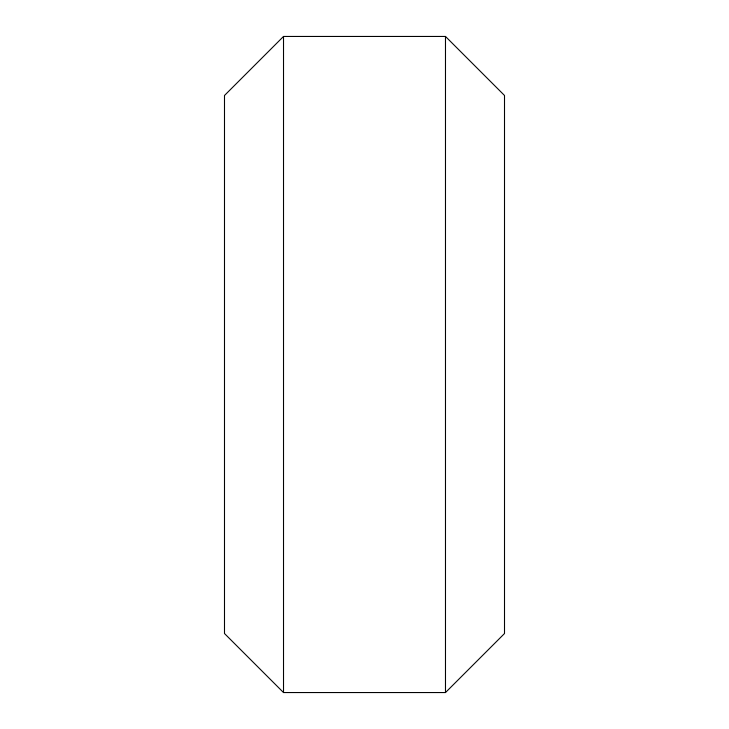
<?xml version="1.0" encoding="UTF-8"?>
<svg xmlns="http://www.w3.org/2000/svg" width="729" height="729" viewBox="0 0 729 729"><rect width="100%" height="100%" fill="white"/><g stroke="black" fill="none" stroke-linecap="round" stroke-linejoin="round"><path stroke-width="1.09" d="M283.517 36.45L224.496 95.472L224.496 633.528L283.517 692.55L445.483 692.55L504.504 633.528L504.504 95.472L445.483 36.45L283.517 36.45L283.517 692.55M445.483 36.45L445.483 692.55"/></g></svg>
